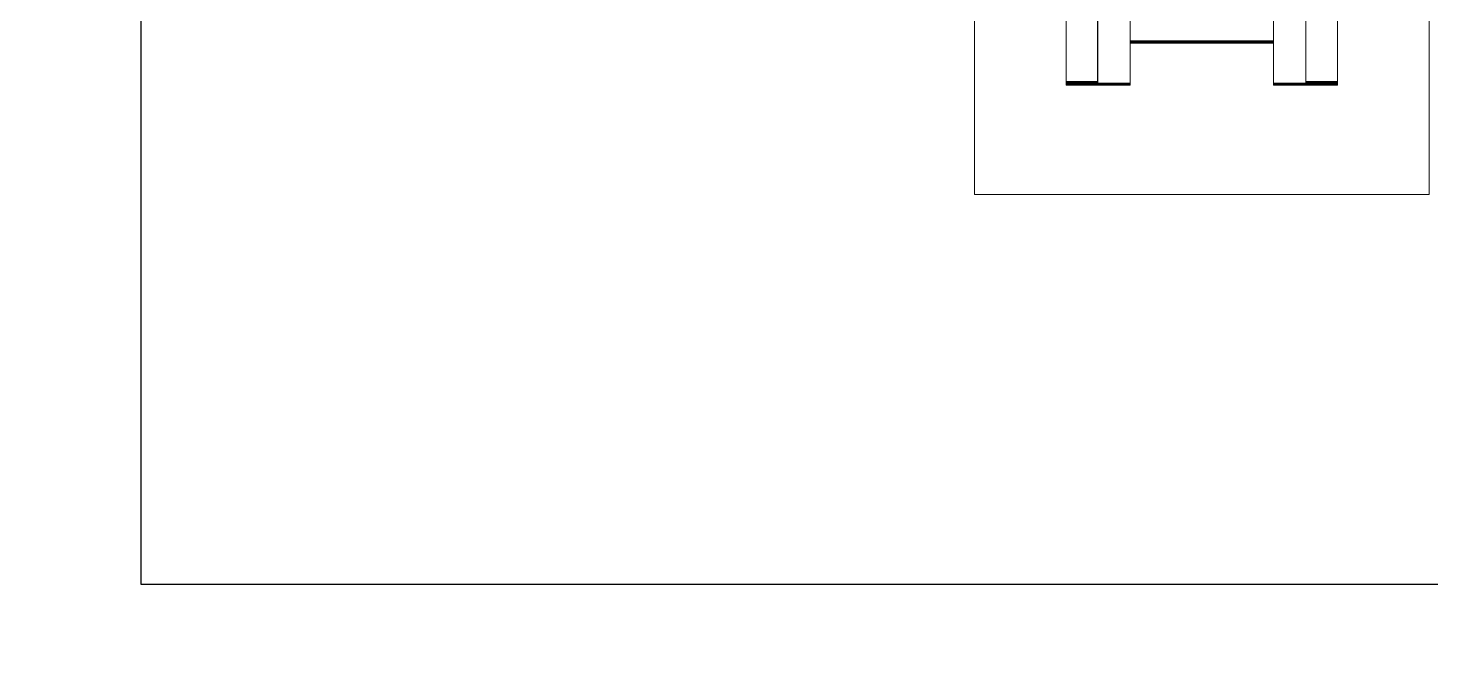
# Model space of a CAD drawing. Header units: millimetres. Extents: x 163705 to 1616509, y 81827 to 302547.
# Drawn here: x 597039.6 to 597224.8, y 152930.8 to 153013.9 of the extents above; entities that cross this region are included whole.
import ezdxf

# ---------------------------------------------------------------- set-up
doc = ezdxf.new("R2010")
doc.units = ezdxf.units.MM
doc.header["$LTSCALE"] = 10
doc.linetypes.add('ACAD_ISO02W100', pattern=[15, 12, -3])
for name, color, linetype, lineweight in [('1-文本', 4, 'Continuous', 0), ('1-标注', 3, 'Continuous', 0), ('1-虚线', 8, 'ACAD_ISO02W100', 0)]:
    doc.layers.add(name, color=color, linetype=linetype, lineweight=lineweight)

# ---------------------------------------------------------------- blocks, each defined once
blk = doc.blocks.new('A$C2352ff67')
at = {"layer": '1-文本', "lineweight": -2}
for p, q in [((1967.18, 850.01), (1967.18, 349.99)), ((1967.18, 349.99), (2387.18, 349.99))]:
    blk.add_line(p, q, dxfattribs=at)
for radius in [415, 412]:
    blk.add_circle((2117.18, 600), radius, dxfattribs=at)
at = {"layer": '1-标注'}
for points in [[(2078.68, 510.55), (2078.68, 520), (2018.67, 520), (2018.67, 459.99), (2078.68, 459.99), (2078.68, 469.45)], [(2033.12, 507.9), (2033.12, 507.9), (2033.11, 507.9), (2033.11, 503.75), (2033.12, 503.75), (2033.12, 503.75)], [(2033.14, 507.9), (2033.13, 507.9), (2033.12, 507.9), (2033.12, 503.75), (2033.13, 503.75), (2033.14, 503.75)], [(2033.15, 507.9), (2033.14, 507.9), (2033.14, 507.9), (2033.14, 503.75), (2033.14, 503.75), (2033.15, 503.75)], [(2033.16, 507.9), (2033.17, 507.9), (2033.18, 507.9)], [(2033.19, 507.9), (2033.18, 507.9), (2033.18, 507.9), (2033.18, 503.75)], [(2033.2, 507.9), (2033.19, 507.9), (2033.19, 507.9), (2033.19, 503.75), (2033.19, 503.75), (2033.2, 503.75)], [(2033.21, 507.9), (2033.21, 507.9), (2033.2, 507.9), (2033.2, 503.75), (2033.21, 503.75), (2033.21, 503.75)], [(2033.23, 507.9), (2033.22, 507.9), (2033.21, 507.9), (2033.21, 503.75), (2033.22, 503.75), (2033.23, 503.75)], [(2033.24, 507.9), (2033.23, 507.9), (2033.23, 507.9), (2033.23, 503.75), (2033.23, 503.75), (2033.24, 503.75)], [(2033.25, 507.9), (2033.24, 507.9), (2033.24, 507.9), (2033.24, 503.75), (2033.24, 503.75), (2033.25, 503.75)], [(2033.27, 507.9), (2033.27, 507.9), (2033.28, 507.9)], [(2033.29, 507.9), (2033.28, 507.9), (2033.28, 507.9), (2033.28, 503.75), (2033.28, 503.75), (2033.29, 503.75)], [(2033.31, 507.9), (2033.3, 507.9), (2033.29, 507.9), (2033.29, 503.75), (2033.3, 503.75), (2033.31, 503.75)], [(2033.32, 507.9), (2033.32, 507.9), (2033.33, 507.9)], [(2033.34, 507.9), (2033.34, 507.9), (2033.33, 507.9), (2033.33, 503.75), (2033.34, 503.75), (2033.34, 503.75)], [(2033.36, 507.9), (2033.35, 507.9), (2033.34, 507.9), (2033.34, 503.75), (2033.35, 503.75), (2033.36, 503.75)], [(2033.37, 507.9), (2033.36, 507.9), (2033.36, 507.9), (2033.36, 503.75), (2033.36, 503.75), (2033.37, 503.75)], [(2033.38, 507.9), (2033.37, 507.9), (2033.37, 507.9), (2033.37, 503.75), (2033.37, 503.75), (2033.38, 503.75)], [(2033.4, 507.9), (2033.4, 507.9), (2033.41, 507.9)], [(2033.42, 507.9), (2033.43, 507.9), (2033.43, 507.9)], [(2033.45, 507.9), (2033.44, 507.9), (2033.43, 507.9), (2033.43, 503.75), (2033.44, 503.75), (2033.45, 503.75)], [(2033.46, 507.9), (2033.45, 507.9), (2033.45, 507.9), (2033.45, 503.75), (2033.45, 503.75), (2033.46, 503.75)], [(2033.47, 507.9), (2033.48, 507.9), (2033.49, 507.9), (2033.49, 503.75), (2033.48, 503.75), (2033.47, 503.75)], [(2033.49, 507.9), (2033.49, 507.9), (2033.5, 507.9)], [(2033.51, 507.9), (2033.5, 507.9), (2033.5, 507.9), (2033.5, 503.75), (2033.5, 503.75), (2033.51, 503.75)], [(2033.53, 507.9), (2033.53, 507.9), (2033.54, 507.9)], [(2033.55, 507.9), (2033.56, 507.9), (2033.56, 507.9)], [(2033.58, 507.9), (2033.57, 507.9), (2033.56, 507.9), (2033.56, 503.75), (2033.57, 503.75), (2033.58, 503.75)], [(2033.59, 507.9), (2033.58, 507.9), (2033.58, 507.9), (2033.58, 503.75), (2033.58, 503.75), (2033.59, 503.75)], [(2042.35, 507.9), (2037.73, 507.9), (2034.66, 507.9), (2033.59, 507.9), (2033.59, 503.75), (2034.66, 503.75), (2037.73, 503.75), (2042.35, 503.75)], [(2033.11, 503.73), (2033.1, 503.73), (2033.1, 503.73), (2033.1, 499.45), (2033.1, 499.45), (2033.11, 499.45)], [(2033.14, 503.73), (2033.13, 503.73), (2033.12, 503.73)], [(2033.16, 503.73), (2033.15, 503.73), (2033.15, 503.73)], [(2033.16, 503.75), (2033.17, 503.75), (2033.18, 503.75), (2033.18, 503.75), (2033.19, 503.75), (2033.19, 503.73), (2033.18, 503.73), (2033.18, 503.73), (2033.18, 499.45), (2033.18, 499.45), (2033.19, 499.45)], [(2033.18, 503.73), (2033.17, 503.73), (2033.16, 503.73), (2033.16, 499.45), (2033.17, 499.45), (2033.18, 499.45)], [(2033.17, 503.75), (2033.17, 503.73)], [(2033.21, 503.73), (2033.21, 503.73), (2033.2, 503.73)], [(2033.24, 503.73), (2033.23, 503.73), (2033.23, 503.73)], [(2033.25, 503.73), (2033.24, 503.73), (2033.24, 503.73), (2033.24, 499.45), (2033.24, 499.45), (2033.25, 499.45)], [(2033.27, 503.73), (2033.26, 503.73), (2033.25, 503.73), (2033.25, 499.45), (2033.26, 499.45), (2033.27, 499.45)], [(2033.27, 503.75), (2033.27, 503.75), (2033.28, 503.75)], [(2033.28, 503.73), (2033.28, 503.73), (2033.29, 503.73), (2033.29, 499.45), (2033.28, 499.45), (2033.28, 499.45)], [(2033.31, 503.73), (2033.3, 503.73), (2033.29, 503.73)], [(2033.32, 503.73), (2033.31, 503.73), (2033.31, 503.73), (2033.31, 499.45), (2033.31, 499.45), (2033.32, 499.45)], [(2033.32, 503.75), (2033.32, 503.75), (2033.33, 503.75)], [(2033.34, 503.73), (2033.34, 503.73), (2033.33, 503.73)], [(2033.36, 503.73), (2033.35, 503.73), (2033.34, 503.73), (2033.34, 499.45), (2033.35, 499.45), (2033.36, 499.45)], [(2033.37, 503.73), (2033.36, 503.73), (2033.36, 503.73), (2033.36, 499.45), (2033.36, 499.45), (2033.37, 499.45)], [(2033.39, 503.73), (2033.38, 503.73)], [(2042.31, 499.45), (2039.87, 499.45), (2035.04, 499.45), (2033.81, 499.45), (2033.39, 499.45), (2033.39, 503.73), (2033.81, 503.73), (2035.04, 503.73), (2039.87, 503.73), (2042.31, 503.73)], [(2033.4, 503.75), (2033.4, 503.75), (2033.41, 503.75)], [(2033.42, 503.75), (2033.43, 503.75), (2033.43, 503.75)], [(2033.49, 503.75), (2033.49, 503.75), (2033.5, 503.75)], [(2033.53, 503.75), (2033.53, 503.75), (2033.54, 503.75)], [(2033.55, 503.75), (2033.56, 503.75), (2033.56, 503.75)], [(2033.14, 499.45), (2033.13, 499.45), (2033.12, 499.45)], [(2033.16, 499.45), (2033.15, 499.45), (2033.15, 499.45)], [(2033.21, 499.45), (2033.21, 499.45), (2033.2, 499.45)], [(2033.24, 499.45), (2033.23, 499.45), (2033.23, 499.45)], [(2033.31, 499.45), (2033.3, 499.45), (2033.29, 499.45)], [(2033.34, 499.45), (2033.34, 499.45), (2033.33, 499.45)], [(2033.39, 499.45), (2033.38, 499.45)], [(2038.66, 499.45), (2038.66, 480.55)], [(2038.67, 499.45), (2038.67, 480.55)], [(2038.69, 499.45), (2038.69, 480.55)], [(2038.7, 499.45), (2038.7, 480.55)], [(2038.71, 499.45), (2038.71, 480.55)], [(2038.73, 499.45), (2038.73, 480.55)], [(2038.74, 499.45), (2038.74, 480.55)], [(2038.75, 499.45), (2038.75, 480.55)], [(2038.77, 499.45), (2038.77, 480.55)], [(2038.78, 499.45), (2038.78, 480.55)], [(2038.79, 499.45), (2038.79, 480.55)], [(2038.8, 499.45), (2038.8, 480.55)], [(2038.82, 499.45), (2038.82, 480.55)], [(2038.83, 499.45), (2038.83, 480.55)], [(2038.84, 499.45), (2038.84, 480.55)], [(2038.86, 499.45), (2038.86, 480.55)], [(2038.87, 499.45), (2038.87, 480.55)], [(2038.88, 499.45), (2038.88, 480.55)], [(2038.9, 499.45), (2038.9, 480.55)], [(2038.91, 499.45), (2038.91, 480.55)], [(2038.92, 499.45), (2038.92, 480.55)], [(2038.93, 499.45), (2038.93, 480.55)], [(2038.95, 499.45), (2038.95, 480.55)], [(2038.95, 499.45), (2038.95, 480.55)], [(2033.11, 480.55), (2033.1, 480.55), (2033.1, 480.55), (2033.1, 476.27), (2033.1, 476.27), (2033.11, 476.27)], [(2033.14, 480.55), (2033.13, 480.55), (2033.12, 480.55)], [(2033.16, 480.55), (2033.15, 480.55), (2033.15, 480.55)], [(2033.18, 480.55), (2033.17, 480.55), (2033.16, 480.55), (2033.16, 476.27), (2033.17, 476.27), (2033.18, 476.27)], [(2033.19, 480.55), (2033.18, 480.55), (2033.18, 480.55), (2033.18, 476.27), (2033.18, 476.27), (2033.19, 476.27), (2033.19, 476.24)], [(2033.21, 480.55), (2033.21, 480.55), (2033.2, 480.55)], [(2033.24, 480.55), (2033.23, 480.55), (2033.23, 480.55)], [(2033.25, 480.55), (2033.24, 480.55), (2033.24, 480.55), (2033.24, 476.27), (2033.24, 476.27), (2033.25, 476.27)], [(2033.27, 480.55), (2033.26, 480.55), (2033.25, 480.55), (2033.25, 476.27), (2033.26, 476.27), (2033.27, 476.27)], [(2033.29, 480.55), (2033.28, 480.55), (2033.28, 480.55)], [(2033.31, 480.55), (2033.3, 480.55), (2033.29, 480.55), (2033.29, 476.27), (2033.3, 476.27), (2033.31, 476.27)], [(2033.32, 480.55), (2033.31, 480.55), (2033.31, 480.55), (2033.31, 476.27), (2033.31, 476.27), (2033.32, 476.27)], [(2033.34, 480.55), (2033.34, 480.55), (2033.33, 480.55)], [(2033.36, 480.55), (2033.35, 480.55), (2033.34, 480.55), (2033.34, 476.27), (2033.35, 476.27), (2033.36, 476.27)], [(2033.37, 480.55), (2033.36, 480.55), (2033.36, 480.55), (2033.36, 476.27), (2033.36, 476.27), (2033.37, 476.27)], [(2059.93, 480.55), (2054.97, 480.55), (2050.27, 480.55), (2046.33, 480.55), (2043.58, 480.55), (2042.31, 480.55), (2039.87, 480.55), (2035.04, 480.55), (2033.81, 480.55), (2033.39, 480.55), (2033.38, 480.55)], [(2114.14, 480.55), (2111.86, 480.55), (2107.92, 480.55), (2102.85, 480.55), (2097.31, 480.55), (2092.08, 480.55), (2087.83, 480.55), (2078.59, 480.55), (2067.76, 480.55), (2063.6, 480.55), (2060.88, 480.55), (2059.93, 480.55), (2059.93, 476.27), (2054.97, 476.27), (2050.27, 476.27), (2046.33, 476.27), (2043.58, 476.27), (2042.31, 476.27), (2039.87, 476.27), (2035.04, 476.27), (2033.81, 476.27), (2033.39, 476.27), (2033.39, 480.55)], [(2033.12, 476.24), (2033.12, 476.24), (2033.11, 476.24), (2033.11, 472.09), (2033.12, 472.09), (2033.12, 472.09)], [(2033.14, 476.27), (2033.13, 476.27), (2033.12, 476.27)], [(2033.14, 476.24), (2033.13, 476.24), (2033.12, 476.24), (2033.12, 472.09), (2033.13, 472.09), (2033.14, 472.09)], [(2033.15, 476.24), (2033.14, 476.24), (2033.14, 476.24), (2033.14, 472.09), (2033.14, 472.09), (2033.15, 472.09)], [(2033.16, 476.27), (2033.15, 476.27), (2033.15, 476.27)], [(2033.18, 476.24), (2033.17, 476.24), (2033.16, 476.24)], [(2033.17, 476.27), (2033.17, 476.24)], [(2033.19, 476.24), (2033.18, 476.24), (2033.18, 476.24), (2033.18, 472.09), (2033.18, 472.09), (2033.19, 472.09)], [(2033.2, 476.24), (2033.19, 476.24), (2033.19, 476.24), (2033.19, 472.09), (2033.19, 472.09), (2033.2, 472.09)], [(2033.21, 476.27), (2033.21, 476.27), (2033.2, 476.27)], [(2033.21, 476.24), (2033.21, 476.24), (2033.2, 476.24), (2033.2, 472.09), (2033.21, 472.09), (2033.21, 472.09)], [(2033.23, 476.24), (2033.22, 476.24), (2033.21, 476.24), (2033.21, 472.09), (2033.22, 472.09), (2033.23, 472.09)], [(2033.24, 476.27), (2033.23, 476.27), (2033.23, 476.27)], [(2033.24, 476.24), (2033.23, 476.24), (2033.23, 476.24), (2033.23, 472.09), (2033.23, 472.09), (2033.24, 472.09)], [(2033.25, 476.24), (2033.24, 476.24), (2033.24, 476.24), (2033.24, 472.09), (2033.24, 472.09), (2033.25, 472.09)], [(2033.28, 476.24), (2033.27, 476.24), (2033.27, 476.24)], [(2033.29, 476.27), (2033.28, 476.27), (2033.28, 476.27)], [(2033.29, 476.24), (2033.28, 476.24), (2033.28, 476.24), (2033.28, 472.09), (2033.28, 472.09), (2033.29, 472.09)], [(2033.31, 476.24), (2033.3, 476.24), (2033.29, 476.24), (2033.29, 472.09), (2033.3, 472.09), (2033.31, 472.09)], [(2033.33, 476.24), (2033.32, 476.24), (2033.32, 476.24)], [(2033.34, 476.27), (2033.34, 476.27), (2033.33, 476.27)], [(2033.34, 476.24), (2033.34, 476.24), (2033.33, 476.24), (2033.33, 472.09), (2033.34, 472.09), (2033.34, 472.09)], [(2033.36, 476.24), (2033.35, 476.24), (2033.34, 476.24), (2033.34, 472.09), (2033.35, 472.09), (2033.36, 472.09)], [(2033.37, 476.24), (2033.36, 476.24), (2033.36, 476.24), (2033.36, 472.09), (2033.36, 472.09), (2033.37, 472.09)], [(2033.38, 476.24), (2033.37, 476.24), (2033.37, 476.24), (2033.37, 472.09), (2033.37, 472.09), (2033.38, 472.09)], [(2033.39, 476.27), (2033.38, 476.27)], [(2033.41, 476.24), (2033.4, 476.24), (2033.4, 476.24)], [(2033.43, 476.24), (2033.43, 476.24), (2033.42, 476.24)], [(2033.45, 476.24), (2033.44, 476.24), (2033.43, 476.24), (2033.43, 472.09), (2033.44, 472.09), (2033.45, 472.09)], [(2033.46, 476.24), (2033.45, 476.24), (2033.45, 476.24), (2033.45, 472.09), (2033.45, 472.09), (2033.46, 472.09)], [(2033.47, 476.24), (2033.47, 472.09)], [(2033.5, 476.24), (2033.49, 476.24), (2033.49, 476.24)], [(2033.51, 476.24), (2033.5, 476.24), (2033.5, 476.24), (2033.5, 472.09), (2033.5, 472.09), (2033.51, 472.09)], [(2033.54, 476.24), (2033.53, 476.24), (2033.53, 476.24)], [(2033.56, 476.24), (2033.56, 476.24), (2033.55, 476.24)], [(2033.58, 476.24), (2033.57, 476.24), (2033.56, 476.24), (2033.56, 472.09), (2033.57, 472.09), (2033.58, 472.09)], [(2033.59, 476.24), (2033.58, 476.24), (2033.58, 476.24), (2033.58, 472.09), (2033.58, 472.09), (2033.59, 472.09)], [(2042.35, 476.24), (2037.73, 476.24), (2034.66, 476.24), (2033.59, 476.24), (2033.59, 472.09), (2034.66, 472.09), (2037.73, 472.09), (2042.35, 472.09)], [(2033.18, 472.09), (2033.17, 472.09), (2033.16, 472.09)], [(2033.28, 472.09), (2033.27, 472.09), (2033.27, 472.09)], [(2033.33, 472.09), (2033.32, 472.09), (2033.32, 472.09)], [(2033.41, 472.09), (2033.4, 472.09), (2033.4, 472.09)], [(2033.43, 472.09), (2033.43, 472.09), (2033.42, 472.09)], [(2033.5, 472.09), (2033.49, 472.09), (2033.49, 472.09)], [(2033.54, 472.09), (2033.53, 472.09), (2033.53, 472.09)], [(2033.56, 472.09), (2033.56, 472.09), (2033.55, 472.09)]]:
    blk.add_lwpolyline(points, dxfattribs=at)
for points in [[(2033.16, 503.75), (2033.16, 507.9), (2033.15, 507.9), (2033.15, 507.9), (2033.15, 503.75), (2033.15, 503.75)], [(2033.27, 503.75), (2033.27, 507.9), (2033.26, 507.9), (2033.25, 507.9), (2033.25, 503.75), (2033.26, 503.75)], [(2033.32, 503.75), (2033.32, 507.9), (2033.31, 507.9), (2033.31, 507.9), (2033.31, 503.75), (2033.31, 503.75)], [(2033.4, 503.75), (2033.4, 507.9), (2033.39, 507.9), (2033.38, 507.9), (2033.38, 503.75), (2033.39, 503.75)], [(2033.42, 503.75), (2033.42, 507.9), (2033.41, 507.9), (2033.41, 507.9), (2033.41, 503.75), (2033.41, 503.75)], [(2033.47, 503.75), (2033.47, 507.9), (2033.47, 507.9), (2033.46, 507.9), (2033.46, 503.75), (2033.47, 503.75)], [(2033.53, 503.75), (2033.53, 507.9), (2033.52, 507.9), (2033.51, 507.9), (2033.51, 503.75), (2033.52, 503.75)], [(2033.55, 503.75), (2033.55, 507.9), (2033.54, 507.9), (2033.54, 507.9), (2033.54, 503.75), (2033.54, 503.75)], [(2033.12, 499.45), (2033.12, 503.73), (2033.12, 503.73), (2033.11, 503.73), (2033.11, 499.45), (2033.12, 499.45)], [(2033.15, 499.45), (2033.15, 503.73), (2033.14, 503.73), (2033.14, 503.73), (2033.14, 499.45), (2033.14, 499.45)], [(2033.2, 499.45), (2033.2, 503.73), (2033.19, 503.73), (2033.19, 503.73), (2033.19, 499.45), (2033.19, 499.45)], [(2033.23, 499.45), (2033.23, 503.73), (2033.22, 503.73), (2033.21, 503.73), (2033.21, 499.45), (2033.22, 499.45)], [(2033.28, 499.45), (2033.28, 503.73), (2033.27, 503.73), (2033.27, 503.73), (2033.27, 499.45), (2033.27, 499.45)], [(2033.33, 499.45), (2033.33, 503.73), (2033.32, 503.73), (2033.32, 503.73), (2033.32, 499.45), (2033.32, 499.45)], [(2033.38, 499.45), (2033.38, 503.73), (2033.37, 503.73), (2033.37, 503.73), (2033.37, 499.45), (2033.37, 499.45)], [(2033.12, 476.27), (2033.12, 480.55), (2033.12, 480.55), (2033.11, 480.55), (2033.11, 476.27), (2033.12, 476.27)], [(2033.15, 476.27), (2033.15, 480.55), (2033.14, 480.55), (2033.14, 480.55), (2033.14, 476.27), (2033.14, 476.27)], [(2033.2, 476.27), (2033.2, 480.55), (2033.19, 480.55), (2033.19, 480.55), (2033.19, 476.27), (2033.19, 476.27)], [(2033.23, 476.27), (2033.23, 480.55), (2033.22, 480.55), (2033.21, 480.55), (2033.21, 476.27), (2033.22, 476.27)], [(2033.28, 476.27), (2033.28, 480.55), (2033.27, 480.55), (2033.27, 480.55), (2033.27, 476.27), (2033.27, 476.27)], [(2033.33, 476.27), (2033.33, 480.55), (2033.32, 480.55), (2033.32, 480.55), (2033.32, 476.27), (2033.32, 476.27)], [(2033.38, 476.27), (2033.38, 480.55), (2033.37, 480.55), (2033.37, 480.55), (2033.37, 476.27), (2033.37, 476.27)], [(2033.16, 472.09), (2033.16, 476.24), (2033.15, 476.24), (2033.15, 476.24), (2033.15, 472.09), (2033.15, 472.09)], [(2033.27, 472.09), (2033.27, 476.24), (2033.26, 476.24), (2033.25, 476.24), (2033.25, 472.09), (2033.26, 472.09)], [(2033.32, 472.09), (2033.32, 476.24), (2033.31, 476.24), (2033.31, 476.24), (2033.31, 472.09), (2033.31, 472.09)], [(2033.4, 472.09), (2033.4, 476.24), (2033.39, 476.24), (2033.38, 476.24), (2033.38, 472.09), (2033.39, 472.09)], [(2033.42, 472.09), (2033.42, 476.24), (2033.41, 476.24), (2033.41, 476.24), (2033.41, 472.09), (2033.41, 472.09)], [(2033.49, 472.09), (2033.49, 476.24), (2033.48, 476.24), (2033.47, 476.24), (2033.47, 476.24), (2033.46, 476.24), (2033.46, 472.09), (2033.47, 472.09), (2033.47, 472.09), (2033.48, 472.09)], [(2033.53, 472.09), (2033.53, 476.24), (2033.52, 476.24), (2033.51, 476.24), (2033.51, 472.09), (2033.52, 472.09)], [(2033.55, 472.09), (2033.55, 476.24), (2033.54, 476.24), (2033.54, 476.24), (2033.54, 472.09), (2033.54, 472.09)]]:
    blk.add_lwpolyline(points, close=True, dxfattribs=at)
blk = doc.blocks.new('A$C285bc443')
at = {"layer": '1-虚线'}
blk.add_lwpolyline([(2418.33, 1273.9), (721.27, -423.15), (2418.33, -2120.21, -2.414214)], format="xyb", close=True, dxfattribs=at)
at = {"xscale": -1, "rotation": 180}
blk.add_blockref('A$C2352ff67', (-1395.91, 176.85), dxfattribs=at)

msp = doc.modelspace()

# ---------------------------------------------------------------- block references
at = {"rotation": 90}
msp.add_blockref('A$C285bc443', (596881.44, 152369.206), dxfattribs=at)

doc.saveas('drawing.dxf')
